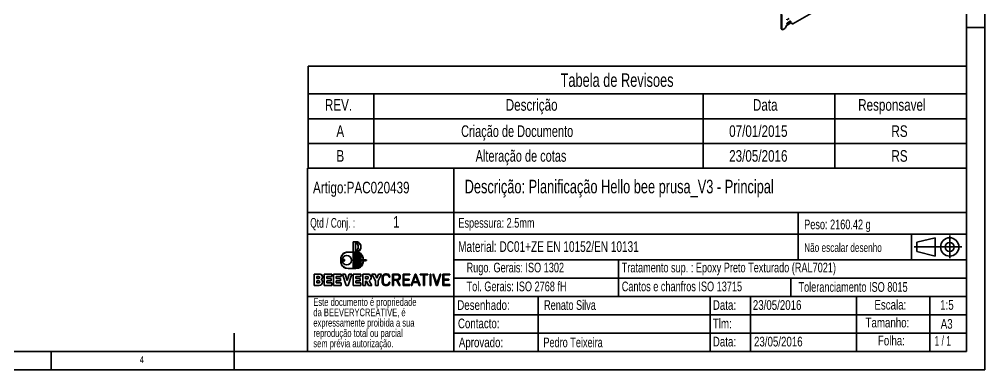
# Model space of a CAD drawing. Header units: millimetres. Extents: x 0 to 415, y 0 to 292.
# Drawn here: x 151.3 to 415, y 5 to 100.7 of the extents above; entities that cross this region are included whole.
import ezdxf
from ezdxf.lldxf.tags import DXFTag

# ---------------------------------------------------------------- set-up
doc = ezdxf.new("R2010")
doc.units = ezdxf.units.MM
doc.styles.add('SEACAD_txt_shx', font='txt.shx', dxfattribs={"width": 0.75})
tags = doc.linetypes.add('CENTER2', pattern=[28.575, 19.05, -3.175, 3.175, -3.175]).pattern_tags.tags
tags[10:11] = [DXFTag(74, 4), DXFTag(75, 0), DXFTag(340, '0'), DXFTag(46, 0.0), DXFTag(50, 0.0), DXFTag(44, 0.0), DXFTag(45, 0.0)]
tags[8:9] = [DXFTag(74, 4), DXFTag(75, 0), DXFTag(340, '0'), DXFTag(46, 0.0), DXFTag(50, 0.0), DXFTag(44, 0.0), DXFTag(45, 0.0)]
tags[6:7] = [DXFTag(74, 4), DXFTag(75, 0), DXFTag(340, '0'), DXFTag(46, 0.0), DXFTag(50, 0.0), DXFTag(44, 0.0), DXFTag(45, 0.0)]
tags[4:5] = [DXFTag(74, 4), DXFTag(75, 0), DXFTag(340, '0'), DXFTag(46, 0.0), DXFTag(50, 0.0), DXFTag(44, 0.0), DXFTag(45, 0.0)]

# ---------------------------------------------------------------- blocks, each defined once
blk = doc.blocks.new('Block41')
at = {"color": 7, "linetype": 'Continuous', "lineweight": 35}
for p, q in [((1.33, 8.76), (11.33, 11.23)), ((11.33, 11.23), (11.33, 1.23)), ((1.33, 6.26), (0, 6.26)), ((1.33, 8.76), (1.33, 3.76)), ((11.33, 1.23), (1.33, 3.76))]:
    blk.add_line(p, q, dxfattribs=at)
at = {"color": 7, "linetype": 'CENTER2', "lineweight": 35}
for p, q in [((19.33, 12.41), (19.33, 0)), ((1.33, 6.26), (25.93, 6.26))]:
    blk.add_line(p, q, dxfattribs=at)
at = {"color": 7, "linetype": 'Continuous', "lineweight": 35}
for radius in [5, 2.5]:
    blk.add_circle((19.33, 6.21), radius, dxfattribs=at)
blk = doc.blocks.new('Logo_2')
at = {"color": 7, "linetype": 'Continuous', "lineweight": 35}
for p, q in [((1183, 1013), (1183, 1328)), ((1183, 1013), (1183, 1328)), ((1260, 1013), (1260, 1328)), ((1260, 1013), (1260, 1328)), ((1260, 1034), (1260, 1308)), ((1260, 1034), (1260, 1308)), ((1032, 1012), (1269, 1012)), ((1032, 1012), (1269, 1012)), ((1217, 1012), (1183, 1012)), ((1183, 1012), (1183, 521)), ((1217, 521), (1217, 1012)), ((1269, 1012), (1250, 1012)), ((1250, 1012), (1250, 521)), ((1284, 522), (1284, 1012)), ((1317, 1006), (1317, 527)), ((1351, 538), (1351, 995)), ((1384, 977), (1384, 557)), ((1417, 584), (1417, 950)), ((1429, 753), (1429, 781)), ((1429, 781), (1555, 781)), ((1429, 753), (1429, 781)), ((1429, 781), (1555, 781)), ((1555, 753), (1429, 753)), ((1555, 753), (1429, 753)), ((1555, 781), (1555, 780)), ((1555, 781), (1555, 780)), ((1555, 753), (1555, 753)), ((1555, 753), (1555, 753)), ((142, 347), (0, 347)), ((0, 347), (0, 3)), ((142, 347), (0, 347)), ((0, 347), (0, 3)), ((540, 347), (306, 347)), ((306, 347), (306, 3)), ((540, 347), (306, 347)), ((306, 347), (306, 3)), ((540, 272), (540, 347)), ((540, 272), (540, 347)), ((824, 347), (590, 347)), ((590, 347), (590, 3)), ((824, 347), (590, 347)), ((590, 347), (590, 3)), ((824, 272), (824, 347)), ((824, 272), (824, 347)), ((946, 347), (859, 347)), ((859, 347), (972, 3)), ((946, 347), (859, 347)), ((859, 347), (972, 3)), ((1004, 155), (946, 347)), ((1004, 155), (946, 347)), ((1061, 347), (1004, 155)), ((1061, 347), (1004, 155)), ((1269, 521), (1032, 521)), ((1269, 521), (1032, 521)), ((1035, 3), (1149, 347)), ((1035, 3), (1149, 347)), ((1149, 347), (1061, 347)), ((1149, 347), (1061, 347)), ((1183, 521), (1217, 521)), ((1418, 347), (1184, 347)), ((1184, 347), (1184, 3)), ((1418, 347), (1184, 347)), ((1184, 347), (1184, 3)), ((1250, 521), (1269, 521)), ((1418, 272), (1418, 347)), ((1418, 272), (1418, 347)), ((1614, 347), (1478, 347)), ((1478, 347), (1478, 3)), ((1614, 347), (1478, 347)), ((1478, 347), (1478, 3)), ((1850, 347), (1758, 347)), ((1758, 347), (1862, 143)), ((1850, 347), (1758, 347)), ((1758, 347), (1862, 143)), ((1905, 223), (1850, 347)), ((1905, 223), (1850, 347)), ((1958, 347), (1905, 223)), ((1958, 347), (1905, 223)), ((1947, 143), (2051, 347)), ((1947, 143), (2051, 347)), ((2051, 347), (1958, 347)), ((2051, 347), (1958, 347)), ((2513, 347), (2382, 347)), ((2382, 347), (2382, 3)), ((2513, 347), (2382, 347)), ((2382, 347), (2382, 3)), ((2409, 185), (2409, 324)), ((2409, 324), (2510, 324)), ((2409, 185), (2409, 324)), ((2409, 324), (2510, 324)), ((2909, 347), (2700, 347)), ((2700, 347), (2700, 3)), ((2909, 347), (2700, 347)), ((2700, 347), (2700, 3)), ((2726, 188), (2726, 324)), ((2726, 324), (2909, 324)), ((2726, 188), (2726, 324)), ((2726, 324), (2909, 324)), ((2909, 324), (2909, 347)), ((2909, 324), (2909, 347)), ((3070, 347), (2943, 3)), ((3070, 347), (2943, 3)), ((3009, 110), (3081, 312)), ((3009, 110), (3081, 312)), ((3093, 347), (3070, 347)), ((3093, 347), (3070, 347)), ((3081, 312), (3153, 110)), ((3081, 312), (3153, 110)), ((3219, 3), (3093, 347)), ((3219, 3), (3093, 347)), ((3451, 347), (3220, 347)), ((3220, 347), (3220, 324)), ((3451, 347), (3220, 347)), ((3220, 347), (3220, 324)), ((3220, 324), (3322, 324)), ((3220, 324), (3322, 324)), ((3322, 324), (3322, 3)), ((3322, 324), (3322, 3)), ((3348, 3), (3348, 324)), ((3348, 324), (3451, 324)), ((3348, 3), (3348, 324)), ((3348, 324), (3451, 324)), ((3451, 324), (3451, 347)), ((3451, 324), (3451, 347)), ((3545, 347), (3519, 347)), ((3519, 347), (3519, 3)), ((3545, 347), (3519, 347)), ((3519, 347), (3519, 3)), ((3545, 3), (3545, 347)), ((3545, 3), (3545, 347)), ((3630, 347), (3603, 347)), ((3603, 347), (3716, 3)), ((3630, 347), (3603, 347)), ((3603, 347), (3716, 3)), ((3727, 49), (3630, 347)), ((3727, 49), (3630, 347)), ((3824, 347), (3727, 49)), ((3824, 347), (3727, 49)), ((3738, 3), (3851, 347)), ((3738, 3), (3851, 347)), ((3851, 347), (3824, 347)), ((3851, 347), (3824, 347)), ((4118, 347), (3909, 347)), ((3909, 347), (3909, 3)), ((4118, 347), (3909, 347)), ((3909, 347), (3909, 3)), ((3935, 188), (3935, 324)), ((3935, 324), (4118, 324)), ((3935, 188), (3935, 324)), ((3935, 324), (4118, 324)), ((4118, 324), (4118, 347)), ((4118, 324), (4118, 347)), ((0, 3), (150, 3)), ((0, 3), (150, 3)), ((85, 215), (85, 271)), ((85, 271), (137, 271)), ((85, 215), (85, 271)), ((85, 271), (137, 271)), ((137, 215), (85, 215)), ((137, 215), (85, 215)), ((85, 79), (85, 139)), ((85, 139), (142, 139)), ((85, 79), (85, 139)), ((85, 139), (142, 139)), ((142, 79), (85, 79)), ((142, 79), (85, 79)), ((306, 3), (540, 3)), ((306, 3), (540, 3)), ((391, 214), (391, 272)), ((391, 272), (540, 272)), ((391, 214), (391, 272)), ((391, 272), (540, 272)), ((518, 214), (391, 214)), ((518, 214), (391, 214)), ((391, 78), (391, 139)), ((391, 139), (518, 139)), ((391, 78), (391, 139)), ((391, 139), (518, 139)), ((540, 78), (391, 78)), ((540, 78), (391, 78)), ((518, 139), (518, 214)), ((518, 139), (518, 214)), ((540, 3), (540, 78)), ((540, 3), (540, 78)), ((590, 3), (824, 3)), ((590, 3), (824, 3)), ((675, 214), (675, 272)), ((675, 272), (824, 272)), ((675, 214), (675, 272)), ((675, 272), (824, 272)), ((802, 214), (675, 214)), ((802, 214), (675, 214)), ((675, 78), (675, 139)), ((675, 139), (802, 139)), ((675, 78), (675, 139)), ((675, 139), (802, 139)), ((824, 78), (675, 78)), ((824, 78), (675, 78)), ((802, 139), (802, 214)), ((802, 139), (802, 214)), ((824, 3), (824, 78)), ((824, 3), (824, 78)), ((972, 3), (1035, 3)), ((972, 3), (1035, 3)), ((1184, 3), (1418, 3)), ((1184, 3), (1418, 3)), ((1269, 214), (1269, 272)), ((1269, 272), (1418, 272)), ((1269, 214), (1269, 272)), ((1269, 272), (1418, 272)), ((1396, 214), (1269, 214)), ((1396, 214), (1269, 214)), ((1269, 78), (1269, 139)), ((1269, 139), (1396, 139)), ((1269, 78), (1269, 139)), ((1269, 139), (1396, 139)), ((1418, 78), (1269, 78)), ((1418, 78), (1269, 78)), ((1396, 139), (1396, 214)), ((1396, 139), (1396, 214)), ((1418, 3), (1418, 78)), ((1418, 3), (1418, 78)), ((1478, 3), (1562, 3)), ((1478, 3), (1562, 3)), ((1562, 202), (1562, 271)), ((1562, 271), (1610, 271)), ((1562, 202), (1562, 271)), ((1562, 271), (1610, 271)), ((1610, 202), (1562, 202)), ((1610, 202), (1562, 202)), ((1562, 3), (1562, 131)), ((1562, 131), (1591, 131)), ((1562, 3), (1562, 131)), ((1562, 131), (1591, 131)), ((1591, 131), (1652, 3)), ((1591, 131), (1652, 3)), ((1652, 3), (1750, 3)), ((1652, 3), (1750, 3)), ((1750, 3), (1675, 147)), ((1750, 3), (1675, 147)), ((1862, 143), (1862, 3)), ((1862, 143), (1862, 3)), ((1862, 3), (1947, 3)), ((1862, 3), (1947, 3)), ((1947, 3), (1947, 143)), ((1947, 3), (1947, 143)), ((2277, 249), (2303, 249)), ((2277, 249), (2303, 249)), ((2303, 101), (2278, 101)), ((2303, 101), (2278, 101)), ((2382, 3), (2409, 3)), ((2382, 3), (2409, 3)), ((2510, 185), (2409, 185)), ((2510, 185), (2409, 185)), ((2409, 3), (2409, 161)), ((2409, 161), (2503, 161)), ((2409, 3), (2409, 161)), ((2409, 161), (2503, 161)), ((2503, 161), (2585, 3)), ((2503, 161), (2585, 3)), ((2616, 3), (2533, 162)), ((2616, 3), (2533, 162)), ((2585, 3), (2616, 3)), ((2585, 3), (2616, 3)), ((2700, 3), (2909, 3)), ((2700, 3), (2909, 3)), ((2882, 188), (2726, 188)), ((2882, 188), (2726, 188)), ((2726, 26), (2726, 165)), ((2726, 165), (2882, 165)), ((2726, 26), (2726, 165)), ((2726, 165), (2882, 165)), ((2909, 26), (2726, 26)), ((2909, 26), (2726, 26)), ((2882, 165), (2882, 188)), ((2882, 165), (2882, 188)), ((2909, 3), (2909, 26)), ((2909, 3), (2909, 26)), ((2943, 3), (2971, 3)), ((2943, 3), (2971, 3)), ((2971, 3), (3001, 87)), ((2971, 3), (3001, 87)), ((3001, 87), (3161, 87)), ((3001, 87), (3161, 87)), ((3153, 110), (3009, 110)), ((3153, 110), (3009, 110)), ((3161, 87), (3191, 3)), ((3161, 87), (3191, 3)), ((3191, 3), (3219, 3)), ((3191, 3), (3219, 3)), ((3322, 3), (3348, 3)), ((3322, 3), (3348, 3)), ((3519, 3), (3545, 3)), ((3519, 3), (3545, 3)), ((3716, 3), (3738, 3)), ((3716, 3), (3738, 3)), ((3909, 3), (4118, 3)), ((3909, 3), (4118, 3)), ((4091, 188), (3935, 188)), ((4091, 188), (3935, 188)), ((3935, 26), (3935, 165)), ((3935, 165), (4091, 165)), ((3935, 26), (3935, 165)), ((3935, 165), (4091, 165)), ((4118, 26), (3935, 26)), ((4118, 26), (3935, 26)), ((4091, 165), (4091, 188)), ((4091, 165), (4091, 188)), ((4118, 3), (4118, 26)), ((4118, 3), (4118, 26))]:
    blk.add_line(p, q, dxfattribs=at)
for points in [[(1183, 1328), (1270, 1328), (1341, 1258), (1341, 1171)], [(1183, 1328), (1270, 1328), (1341, 1258), (1341, 1171), (1341, 1084), (1270, 1013), (1183, 1013)], [(1260, 1328), (1347, 1328), (1418, 1258), (1418, 1171)], [(1260, 1328), (1347, 1328), (1418, 1258), (1418, 1171), (1418, 1084), (1347, 1013), (1260, 1013)], [(1260, 1308), (1308, 1281), (1341, 1230), (1341, 1171)], [(1260, 1308), (1308, 1281), (1341, 1230), (1341, 1171), (1341, 1112), (1308, 1061), (1260, 1034)], [(809, 767), (809, 902), (909, 1012), (1032, 1012)], [(1032, 521), (909, 521), (809, 631), (809, 767), (809, 902), (909, 1012), (1032, 1012)], [(1341, 1171), (1341, 1084), (1270, 1013), (1183, 1013)], [(1418, 1171), (1418, 1084), (1347, 1013), (1260, 1013)], [(1341, 1171), (1341, 1112), (1308, 1061), (1260, 1034)], [(1269, 1012), (1392, 1012), (1492, 902), (1492, 767)], [(1269, 1012), (1392, 1012), (1492, 902), (1492, 767), (1492, 631), (1392, 521), (1269, 521)], [(1284, 1012), (1279, 1012), (1274, 1012), (1269, 1012)], [(1351, 995), (1340, 1000), (1329, 1004), (1317, 1006)], [(1417, 950), (1407, 960), (1396, 969), (1384, 977)], [(1032, 521), (909, 521), (809, 631), (809, 767)], [(1492, 767), (1492, 631), (1392, 521), (1269, 521)], [(1555, 780), (1578, 779), (1594, 773), (1594, 767)], [(1555, 780), (1578, 779), (1594, 773), (1594, 767), (1594, 760), (1578, 755), (1555, 753)], [(1594, 767), (1594, 760), (1578, 755), (1555, 753)], [(252, 247), (252, 307), (214, 347), (142, 347)], [(257, 104), (257, 153), (228, 171), (215, 179), (225, 187), (252, 208), (252, 247), (252, 307), (214, 347), (142, 347)], [(1269, 521), (1274, 521), (1279, 522), (1284, 522)], [(1317, 527), (1329, 530), (1340, 534), (1351, 538)], [(1384, 557), (1396, 565), (1407, 574), (1417, 584)], [(1732, 236), (1732, 293), (1691, 347), (1614, 347)], [(1675, 147), (1703, 160), (1732, 190), (1732, 236), (1732, 293), (1691, 347), (1614, 347)], [(2303, 249), (2292, 312), (2248, 350), (2186, 350), (2154, 350), (2123, 337), (2100, 315), (2069, 283), (2068, 253), (2068, 175), (2068, 97), (2069, 67), (2100, 35), (2123, 13), (2154, 0), (2186, 0), (2247, 0), (2292, 38), (2303, 101)], [(2100, 315), (2069, 283), (2068, 253), (2068, 175)], [(2278, 101), (2268, 53), (2233, 23), (2186, 23), (2162, 23), (2139, 32), (2121, 50), (2097, 74), (2095, 101), (2095, 175), (2095, 249), (2097, 275), (2121, 300), (2139, 318), (2162, 327), (2186, 327), (2233, 327), (2267, 297), (2277, 249)], [(2095, 175), (2095, 249), (2097, 275), (2121, 300)], [(2186, 350), (2154, 350), (2123, 337), (2100, 315)], [(2121, 300), (2139, 318), (2162, 327), (2186, 327)], [(2303, 249), (2292, 312), (2248, 350), (2186, 350)], [(2186, 327), (2233, 327), (2267, 297), (2277, 249)], [(2510, 324), (2554, 324), (2586, 302), (2586, 254)], [(2510, 324), (2554, 324), (2586, 302), (2586, 254)], [(2612, 255), (2612, 315), (2569, 347), (2513, 347)], [(2533, 162), (2581, 170), (2612, 203), (2612, 255), (2612, 315), (2569, 347), (2513, 347)], [(137, 271), (161, 271), (168, 257), (168, 243)], [(137, 271), (161, 271), (168, 257), (168, 243)], [(168, 243), (168, 230), (161, 215), (137, 215)], [(168, 243), (168, 230), (161, 215), (137, 215)], [(142, 139), (165, 139), (172, 124), (172, 109)], [(142, 139), (165, 139), (172, 124), (172, 109)], [(172, 109), (172, 95), (165, 79), (142, 79)], [(172, 109), (172, 95), (165, 79), (142, 79)], [(150, 3), (211, 3), (257, 39), (257, 104)], [(150, 3), (211, 3), (257, 39), (257, 104)], [(215, 179), (225, 187), (252, 208), (252, 247)], [(257, 104), (257, 153), (228, 171), (215, 179)], [(1610, 271), (1633, 271), (1647, 254), (1647, 236)], [(1610, 271), (1633, 271), (1647, 254), (1647, 236)], [(1647, 236), (1647, 218), (1633, 202), (1610, 202)], [(1647, 236), (1647, 218), (1633, 202), (1610, 202)], [(1675, 147), (1703, 160), (1732, 190), (1732, 236)], [(2068, 175), (2068, 97), (2069, 67), (2100, 35)], [(2121, 50), (2097, 74), (2095, 101), (2095, 175)], [(2100, 35), (2123, 13), (2154, 0), (2186, 0)], [(2186, 23), (2162, 23), (2139, 32), (2121, 50)], [(2278, 101), (2268, 53), (2233, 23), (2186, 23)], [(2186, 0), (2247, 0), (2292, 38), (2303, 101)], [(2586, 254), (2586, 207), (2554, 185), (2510, 185)], [(2586, 254), (2586, 207), (2554, 185), (2510, 185)], [(2533, 162), (2581, 170), (2612, 203), (2612, 255)]]:
    blk.add_open_spline(points, degree=3, dxfattribs=at)
for points in [[(849, 767), (849, 846), (913, 911), (993, 911), (1073, 911), (1137, 846), (1137, 767)], [(849, 767), (849, 846), (913, 911), (993, 911), (1073, 911), (1137, 846), (1137, 767)], [(1137, 767), (1137, 687), (1073, 623), (993, 623), (913, 623), (849, 687), (849, 767)], [(1137, 767), (1137, 687), (1073, 623), (993, 623), (913, 623), (849, 687), (849, 767)], [(872, 767), (872, 782), (885, 794), (900, 794), (915, 794), (928, 782), (928, 767)], [(872, 767), (872, 782), (885, 794), (900, 794), (915, 794), (928, 782), (928, 767)], [(928, 767), (928, 752), (915, 739), (900, 739), (885, 739), (872, 752), (872, 767)], [(928, 767), (928, 752), (915, 739), (900, 739), (885, 739), (872, 752), (872, 767)]]:
    blk.add_open_spline(points, degree=3, knots=[0, 0, 0, 0, 0.5, 0.5, 0.5, 1, 1, 1, 1], dxfattribs=at)
blk = doc.blocks.new('SW_NOTE_1')
at = {"char_height": 2.1167, "attachment_point": 1, "style": 'SEACAD_txt_shx'}
for s, insert, width in [('{\\fSETxt|b0||i0||c0|p34;\\C7;\\H2.116666667;\\W0.705;Este documento é propriedade}', (0, 11.29), 39.6287), ('{\\fSETxt|b0||i0||c0|p34;\\C7;\\H2.116666667;\\W0.705;da BEEVERYCREATIVE, é}', (0, 8.47), 30.1429), ('{\\fSETxt|b0||i0||c0|p34;\\C7;\\H2.116666667;\\W0.705;expressamente proibida a sua}', (0, 5.64), 38.6488), ('{\\fSETxt|b0||i0||c0|p34;\\C7;\\H2.116666667;\\W0.705;reprodução total ou parcial}', (0, 2.82), 36.6889), ('{\\fSETxt|b0||i0||c0|p34;\\C7;\\H2.116666667;\\W0.705;sem prévia autorização.}', (0, 0), 30.4173)]:
    blk.add_mtext(s, dxfattribs=dict(at, insert=insert, width=width))
blk = doc.blocks.new('SW_TABLEANNOTATION_0')
at = {"color": 7, "linetype": 'Continuous', "lineweight": 35}
for p, q in [((0, 27.91), (0, 0)), ((179.83, 27.91), (0, 27.91)), ((179.83, 0), (179.83, 27.91)), ((0, 20.31), (179.83, 20.31)), ((17.98, 20.31), (17.98, 13.54)), ((107.9, 20.31), (107.9, 13.54)), ((143.86, 20.31), (143.86, 13.54)), ((0, 13.54), (179.83, 13.54)), ((17.98, 13.54), (17.98, 0)), ((107.9, 13.54), (107.9, 0)), ((143.86, 13.54), (143.86, 0)), ((0, 6.77), (179.83, 6.77)), ((0, 0), (179.83, 0))]:
    blk.add_line(p, q, dxfattribs=at)
at = {"attachment_point": 1, "style": 'SEACAD_txt_shx'}
for s, insert, char_height, width in [('{\\fSETxt|b0||i0||c0|p34;\\C7;\\H3.704166667;\\W0.705;Tabela de Revisoes}', (68.97, 25.94), 3.7042, 42.6665), ('{\\fSETxt|b0||i0||c0|p34;\\C7;\\H3.175;\\W0.75;REV.}', (4.58, 18.9), 3.175, 7.9375), ('{\\fSETxt|b0||i0||c0|p34;\\C7;\\H3.175;\\W0.75;Descrição}', (53.99, 18.9), 3.175, 18.1093), ('{\\fSETxt|b0||i0||c0|p34;\\C7;\\H3.175;\\W0.75;Data}', (121.51, 18.9), 3.175, 8.7019), ('{\\fSETxt|b0||i0||c0|p34;\\C7;\\H3.175;\\W0.75;Responsavel}', (150.27, 18.9), 3.175, 22.813), ('{\\fSETxt|b0||i0||c0|p34;\\C7;\\H3.175;\\W0.75;A}', (7.72, 11.74), 3.175, 2.1755), ('{\\fSETxt|b0||i0||c0|p34;\\C7;\\H3.175;\\W0.705;Criação de Documento}', (41.8, 11.74), 3.175, 42.0394), ('{\\fSETxt|b0||i0||c0|p34;\\C7;\\H3.175;\\W0.75;07/01/2015}', (115.02, 11.74), 3.175, 18.9912), ('{\\fSETxt|b0||i0||c0|p34;\\C7;\\H3.175;\\W0.75;RS}', (159.35, 11.74), 3.175, 4.3509), ('{\\fSETxt|b0||i0||c0|p34;\\C7;\\H3.175;\\W0.75;B}', (7.74, 4.97), 3.175, 2.1755), ('{\\fSETxt|b0||i0||c0|p34;\\C7;\\H3.175;\\W0.705;Alteração de cotas}', (45.76, 4.97), 3.175, 38.0412), ('{\\fSETxt|b0||i0||c0|p34;\\C7;\\H3.175;\\W0.75;23/05/2016}', (115.02, 4.97), 3.175, 20.1671), ('{\\fSETxt|b0||i0||c0|p34;\\C7;\\H3.175;\\W0.75;RS}', (159.35, 4.97), 3.175, 4.3509)]:
    blk.add_mtext(s, dxfattribs=dict(at, insert=insert, char_height=char_height, width=width))
blk = doc.blocks.new('SE139')
at = {"color": 7, "linetype": 'Continuous', "lineweight": 35}
for p, q in [((360.98, 99.48), (360.99, 99.54)), ((360.99, 99.43), (360.98, 99.48)), ((360.99, 99.54), (361.01, 99.6)), ((361.01, 99.4), (360.99, 99.43)), ((361.01, 99.6), (361.05, 99.65)), ((361.05, 99.39), (361.01, 99.4)), ((361.05, 99.65), (361.1, 99.69)), ((361.1, 99.41), (361.05, 99.39))]:
    blk.add_line(p, q, dxfattribs=at)
blk = doc.blocks.new('SE138')
blk.add_blockref('SE139', (0, 0))
blk = doc.blocks.new('SE141')
at = {"color": 7, "linetype": 'Continuous', "lineweight": 35}
for p, q in [((361.89, 100.15), (361.94, 100.17)), ((361.94, 99.9), (361.89, 99.86)), ((361.94, 100.17), (361.98, 100.16)), ((361.98, 99.96), (361.94, 99.9)), ((361.98, 100.16), (362.01, 100.13)), ((362.01, 100.02), (361.98, 99.96)), ((362.01, 100.13), (362.02, 100.08)), ((362.02, 100.08), (362.01, 100.02))]:
    blk.add_line(p, q, dxfattribs=at)
blk = doc.blocks.new('SE140')
blk.add_blockref('SE141', (0, 0))
blk = doc.blocks.new('SE651')
at = {"color": 7, "linetype": 'Continuous', "lineweight": 35}
for p, q in [((362.29, 99.55), (362.27, 99.57)), ((362.3, 99.54), (362.29, 99.55))]:
    blk.add_line(p, q, dxfattribs=at)
blk = doc.blocks.new('SE650')
blk.add_blockref('SE651', (0, 0))

msp = doc.modelspace()

# ---------------------------------------------------------------- linework, layer by layer
at = {"color": 7, "linetype": 'Continuous', "lineweight": 35}
for p, q in [((415, 5), (415, 292)), ((410, 287), (410, 60)), ((362.6268, 99.4514), (369.5793, 103.465)), ((359.4099, 102.1463), (359.4099, 98.2067)), ((359.5866, 102.0442), (359.5866, 98.1046)), ((361.6081, 100.8959), (360.9514, 100.5168)), ((360.9514, 100.5168), (360.9514, 100.7536)), ((359.4099, 98.2067), (359.5866, 98.1046)), ((359.5134, 97.9777), (359.6902, 97.8757)), ((359.9402, 97.9004), (360.3649, 98.1456)), ((360.5454, 98.3661), (360.7266, 98.8097)), ((360.9071, 99.0302), (362.0846, 99.7099)), ((361.0995, 99.4066), (360.9757, 99.4781)), ((361.7154, 99.9663), (360.9877, 99.5462)), ((361.0995, 99.6924), (361.8922, 100.15)), ((361.8922, 99.8642), (361.0995, 99.4066)), ((361.8922, 99.8642), (361.7154, 99.9663)), ((362.1397, 99.7334), (362.2695, 99.5655)), ((362.2651, 99.6978), (362.196, 99.7378)), ((362.2651, 99.6978), (362.4463, 99.4635)), ((362.2695, 99.5655), (362.4463, 99.4635)), ((362.3, 99.5386), (362.4768, 99.4365)), ((410, 98.5), (415, 98.5)), ((230, 60), (410, 60)), ((230, 60), (230, 10)), ((270, 60), (270, 47.9039)), ((410, 60), (410, 10)), ((270, 47.9039), (230, 47.9039)), ((270, 47.9039), (270, 25)), ((410, 47.9039), (270, 47.9039)), ((364.0537, 47.9039), (364.0537, 35)), ((270, 42), (230, 42)), ((410, 42), (270, 42)), ((364.0537, 42), (364.0537, 35)), ((395, 42), (395, 35)), ((410, 35), (270, 35)), ((315, 35), (315, 30)), ((380, 30), (270, 30)), ((315, 30), (315, 25)), ((362, 30), (362, 25)), ((410, 30), (380, 30)), ((270, 25), (230, 25)), ((270, 25), (270, 10)), ((380, 25), (270, 25)), ((293, 25), (293, 10)), ((340, 25), (340, 10)), ((351, 25), (351, 10)), ((400, 25), (380, 25)), ((380, 25), (380, 10)), ((400, 25), (400, 10)), ((410, 25), (400, 25)), ((380, 20), (270, 20)), ((400, 20), (380, 20)), ((410, 20), (400, 20)), ((210, 5), (210, 15)), ((380, 15), (270, 15)), ((400, 15), (380, 15)), ((410, 15), (400, 15)), ((10, 10), (230, 10)), ((160, 5), (160, 10)), ((230, 10), (410, 10)), ((5, 5), (415, 5))]:
    msp.add_line(p, q, dxfattribs=at)
for centre, radius, start, end in [((359.643, 98.1743), 0.2354, 172.087125, 236.600717), ((359.8022, 98.0696), 0.2184, 170.785603, 309.203349), ((360.1182, 98.5317), 0.4582, 302.57664, 338.815141), ((361.1538, 98.6441), 0.4582, 122.576408, 158.815373), ((361.5671, 100.1956), 0.2731, 302.899513, 342.295422), ((362.1683, 99.6062), 0.1333, 43.442477, 128.890539), ((362.5431, 99.5551), 0.1333, 223.442631, 308.889956)]:
    msp.add_arc(centre, radius, start, end, dxfattribs=at)

# ---------------------------------------------------------------- block references
for name in ['SE138', 'SE140', 'SE650']:
    msp.add_blockref(name, (0, 0))
at = {"color": 7}
for name, p in [('SW_TABLEANNOTATION_0', (230.172, 60)), ('SW_NOTE_1', (231.6079, 13.2409))]:
    msp.add_blockref(name, p, dxfattribs=at)
for name, p, xscale, yscale, zscale in [('Logo_2', (231.7983, 27.9902), 0.009, 0.009, 0.009), ('Block41', (395.7787, 35.4136), 0.5, 0.5, 0.5)]:
    msp.add_blockref(name, p, dxfattribs=dict(at, xscale=xscale, yscale=yscale, zscale=zscale))

# ---------------------------------------------------------------- texts
at = {"attachment_point": 1, "style": 'SEACAD_txt_shx'}
for s, insert, char_height, width in [('{\\fSETxt|b0||i0||c0|p34;\\C7;\\H3.175;\\W0.75;Artigo:PAC020439\xa0\xa0\xa0\xa0\xa0\xa0\xa0\xa0\xa0}', (231.5015, 56.3344), 3.175, 50.623621), ('{\\fSETxt|b0||i0||c0|p34;\\C7;\\H3.704166667;\\W0.705;Descrição: Planificação Hello bee prusa_V3 - Principal}', (272.9423, 56.8706), 3.7041667, 122.374701), ('{\\fSETxt|b0||i0||c0|p34;\\C7;\\H2.645833333;\\W0.65048;Qtd / Conj. :}', (230.7397, 46.4201), 2.645833, 19.157803), ('{\\fSETxt|b0||i0||c0|p34;\\C7;\\H3.175;\\W0.75;1}', (253.3674, 46.9562), 3.175, 1.411121), ('{\\fSETxt|b0||i0||c0|p34;\\C7;\\H2.645833333;\\W0.705;Espessura: 2.5mm}', (271.2226, 46.4201), 2.645833, 26.556337), ('{\\fSETxt|b0||i0||c0|p34;\\C7;\\H2.645833333;\\W0.705;Peso: 2160.42 g}', (365.6888, 46.0006), 2.645833, 23.763513), ('{\\fSETxt|b0||i0||c0|p34;\\C7;\\H2.910416667;\\W0.705;Material: DC01+ZE EN 10152/EN 10131}', (271.16, 40.0753), 2.910417, 60.741484), ('{\\fSETxt|b0||i0||c0|p34;\\C7;\\H2.38125;\\W0.705;Não escalar desenho}', (365.6888, 39.5392), 2.38125, 30.16251), ('{\\fSETxt|b0||i0||c0|p34;\\C7;\\H2.645833333;\\W0.705;Rugo. Gerais: ISO 1302}', (273.4641, 34.2232), 2.645833, 34.591831), ('{\\fSETxt|b0||i0||c0|p34;\\C7;\\H2.645833333;\\W0.705;Tratamento sup. : Epoxy Preto Texturado (RAL7021)}', (315.8604, 34.2232), 2.645833, 84.127711), ('{\\fSETxt|b0||i0||c0|p34;\\C7;\\H2.645833333;\\W0.705;Tol. Gerais: ISO 2768 fH}', (273.4641, 29.0689), 2.645833, 38.2666), ('{\\fSETxt|b0||i0||c0|p34;\\C7;\\H2.645833333;\\W0.705;Cantos e chanfros ISO 13715}', (315.8604, 29.0689), 2.645833, 47.037047), ('{\\fSETxt|b0||i0||c0|p34;\\C7;\\H2.645833333;\\W0.705;Toleranciamento ISO 8015}', (364.1356, 28.9147), 2.645833, 39.736507), ('{\\fSETxt|b0||i0||c0|p34;\\C7;\\H2.645833333;\\W0.75;Desenhado:}', (270.9209, 23.9734), 2.645833, 16.903945), ('{\\fSETxt|b0||i0||c0|p34;\\C7;\\H2.645833333;\\W0.705;Renato Silva}', (294.6333, 23.9734), 2.645833, 19.598775), ('{\\fSETxt|b0||i0||c0|p34;\\C7;\\H2.645833333;\\W0.75;Data:}', (340.7345, 23.9811), 2.645833, 7.839516), ('{\\fSETxt|b0||i0||c0|p34;\\C7;\\H2.645833333;\\W0.75;23/05/2016}', (351.661, 23.9811), 2.645833, 16.805951), ('{\\fSETxt|b0||i0||c0|p34;\\C7;\\H2.645833333;\\W0.75;Escala:}', (384.8755, 24.0555), 2.645833, 10.534346), ('{\\fSETxt|b0||i0||c0|p34;\\C7;\\H2.645833333;\\W0.75;1:5}', (402.8415, 24.0065), 2.645833, 3.576785), ('{\\fSETxt|b0||i0||c0|p34;\\C7;\\H2.645833333;\\W0.75;Contacto:}', (271.102, 18.9667), 2.645833, 15.091059), ('{\\fSETxt|b0||i0||c0|p34;\\C7;\\H2.645833333;\\W0.75;Tlm:}', (340.7345, 18.9442), 2.645833, 5.095689), ('{\\fSETxt|b0||i0||c0|p34;\\C7;\\H2.645833333;\\W0.75;Tamanho:}', (382.4578, 19.1926), 2.645833, 13.278174), ('{\\fSETxt|b0||i0||c0|p34;\\C7;\\H2.645833333;\\W0.75;A3}', (402.9917, 18.8337), 2.645833, 3.625782), ('{\\fSETxt|b0||i0||c0|p34;\\C7;\\H2.645833333;\\W0.75;Aprovado:}', (271.3574, 13.7771), 2.645833, 15.091059), ('{\\fSETxt|b0||i0||c0|p34;\\C7;\\H2.645833333;\\W0.705;Pedro Teixeira}', (294.443, 13.7771), 2.645833, 22.930566), ('{\\fSETxt|b0||i0||c0|p34;\\C7;\\H2.645833333;\\W0.75;Data:}', (340.7345, 13.9919), 2.645833, 7.839516), ('{\\fSETxt|b0||i0||c0|p34;\\C7;\\H2.645833333;\\W0.75;23/05/2016}', (351.9816, 13.9919), 2.645833, 16.805951), ('{\\fSETxt|b0||i0||c0|p34;\\C7;\\H2.645833333;\\W0.75;Folha:}', (385.8344, 14.2748), 2.645833, 8.721461), ('{\\fSETxt|b0||i0||c0|p34;\\C7;\\H2.645833333;\\W0.65;1 / 1}', (401.3035, 14.2089), 2.645833, 6.859578), ('{\\fSETxt|b0||i0||c0|p34;\\C7;\\H1.852083333;\\W0.75;4}', (184.1667, 8.668), 1.852083, 1.26903)]:
    msp.add_mtext(s, dxfattribs=dict(at, insert=insert, char_height=char_height, width=width))

doc.saveas('drawing.dxf')
